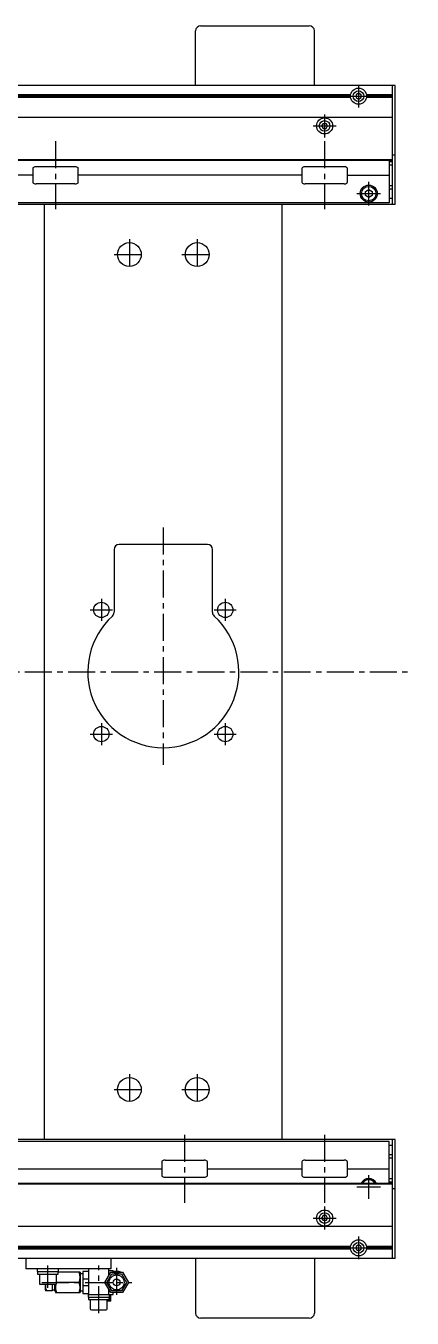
# Model space of a CAD drawing. Extents: x -10 to 3223, y -8 to 1201.
# Drawn here: x 2138 to 2366, y 423 to 1183 of the extents above; entities that cross this region are included whole.
import ezdxf

# ---------------------------------------------------------------- set-up
doc = ezdxf.new("R2010")
doc.units = 0
doc.header["$LTSCALE"] = 0.5
doc.linetypes.add('CENTER', pattern=[50.8, 31.75, -6.35, 6.35, -6.35])
doc.layers.add('MSM_CENTER', color=1, linetype='CENTER')
doc.layers.add('MSM_CONTINUOUS', color=7, linetype='CONTINUOUS')

msp = doc.modelspace()

# ---------------------------------------------------------------- linework, layer by layer
at = {"layer": 'MSM_CENTER'}
for p, q in [((2334.25, 1148.8), (2334.25, 1135.3)), ((2327.5, 1142.05), (2341, 1142.05)), ((2314.25, 1131.3), (2314.25, 1117.8)), ((2307.5, 1124.55), (2321, 1124.55)), ((2155.75, 1115.5), (2155.75, 1075.5)), ((2314.25, 1115.5), (2314.25, 1075.5)), ((2340.25, 1077.75), (2340.25, 1091.75)), ((2333.25, 1084.75), (2347.25, 1084.75)), ((2199.25, 1057.9), (2199.25, 1039.9)), ((2239.25, 1057.9), (2239.25, 1039.9)), ((2190.25, 1048.9), (2208.25, 1048.9)), ((2230.25, 1048.9), (2248.25, 1048.9)), ((2219.25, 888.4), (2219.25, 748.9)), ((2182.75, 846.4), (2182.75, 833.4)), ((2255.75, 846.4), (2255.75, 833.4)), ((2176.25, 839.9), (2189.25, 839.9)), ((2249.25, 839.9), (2262.25, 839.9)), ((359.75, 803.4), (2365.85, 803.4)), ((2182.75, 773.4), (2182.75, 760.4)), ((2255.75, 773.4), (2255.75, 760.4)), ((2176.25, 766.9), (2189.25, 766.9)), ((2249.25, 766.9), (2262.25, 766.9)), ((2199.25, 566.9), (2199.25, 548.9)), ((2239.25, 566.9), (2239.25, 548.9)), ((2190.25, 557.9), (2208.25, 557.9)), ((2230.25, 557.9), (2248.25, 557.9)), ((2231.75, 531.3), (2231.75, 491.3)), ((2314.25, 531.3), (2314.25, 491.3)), ((2340.25, 493.55), (2340.25, 507.55)), ((2333.25, 500.55), (2347.25, 500.55)), ((2314.25, 489), (2314.25, 475.5)), ((2307.5, 482.25), (2321, 482.25)), ((2334.25, 471.5), (2334.25, 458)), ((2327.5, 464.75), (2341, 464.75)), ((2151.25, 441.3), (2151.25, 454.4)), ((2181.25, 426.3), (2181.25, 454.4)), ((2191.75, 452.9), (2191.75, 435.9)), ((2147.75, 444.4), (2200.68, 444.4))]:
    msp.add_line(p, q, dxfattribs=at)
at = {"layer": 'MSM_CONTINUOUS'}
for p, q in [((2238.25, 1148.4), (2238.25, 1180.4)), ((2241.25, 1183.4), (2305.25, 1183.4)), ((2308.25, 1148.4), (2308.25, 1180.4)), ((2355.85, 1148.4), (370.65, 1148.4)), ((2354.25, 1148.35), (372.25, 1148.35)), ((2354.25, 1078.4), (2354.25, 1148.4)), ((2355.85, 1078.4), (2355.85, 1148.4)), ((2329.58, 1142.92), (396.92, 1142.92)), ((2329.58, 1141.18), (396.92, 1141.18)), ((2329.5, 1142.05), (397, 1142.05)), ((2334.25, 1143.78), (2332.75, 1142.92)), ((2332.75, 1142.92), (2332.75, 1141.18)), ((2332.75, 1141.18), (2334.25, 1140.32)), ((2335.75, 1142.92), (2334.25, 1143.78)), ((2334.25, 1140.32), (2335.75, 1141.18)), ((2335.75, 1141.18), (2335.75, 1142.92)), ((2354.25, 1142.92), (2338.92, 1142.92)), ((2354.25, 1141.18), (2338.92, 1141.18)), ((2354.25, 1142.05), (2339, 1142.05)), ((2354.25, 1129.55), (372.25, 1129.55)), ((2313.38, 1126.05), (2312.52, 1124.55)), ((2313.38, 1126.05), (2315.12, 1126.05)), ((2315.98, 1124.55), (2315.12, 1126.05)), ((2312.52, 1124.55), (2313.38, 1123.05)), ((2313.38, 1123.05), (2315.12, 1123.05)), ((2315.12, 1123.05), (2315.98, 1124.55)), ((2354.25, 1104.15), (372.25, 1104.15)), ((2354.25, 1104.55), (422.25, 1104.55)), ((2352.25, 1104.15), (2352.25, 1079.4)), ((2354.25, 1103.4), (2352.25, 1103.4)), ((2355.85, 1107.4), (2354.25, 1107.4)), ((2142.31, 1095.5), (2010.69, 1095.5)), ((2142.31, 1099.5), (2142.31, 1091.5)), ((2167.22, 1100.5), (2144.28, 1100.5)), ((2169.19, 1091.5), (2169.19, 1099.5)), ((2300.81, 1095.5), (2169.19, 1095.5)), ((2300.81, 1099.5), (2300.81, 1091.5)), ((2325.72, 1100.5), (2302.78, 1100.5)), ((2327.69, 1091.5), (2327.69, 1099.5)), ((2327.69, 1095.5), (2352.25, 1095.5)), ((2354.25, 1101.4), (2352.25, 1101.4)), ((2167.22, 1090.5), (2144.28, 1090.5)), ((2325.72, 1090.5), (2302.78, 1090.5)), ((2338.25, 1085.9), (2340.25, 1087.06)), ((2340.25, 1087.06), (2342.25, 1085.9)), ((2354.25, 1089.4), (2352.25, 1089.4)), ((2354.25, 1087.4), (2352.25, 1087.4)), ((2352.25, 1079.4), (450.25, 1079.4)), ((2338.25, 1083.6), (2338.25, 1085.9)), ((2340.25, 1082.44), (2338.25, 1083.6)), ((2342.25, 1083.6), (2340.25, 1082.44)), ((2342.25, 1085.9), (2342.25, 1083.6)), ((2354.25, 1081.9), (2352.25, 1081.9)), ((2355.85, 1078.4), (450.25, 1078.4)), ((2149.25, 528.4), (2149.25, 1078.4)), ((2289.25, 528.4), (2289.25, 1078.4)), ((2190.25, 875.4), (2190.25, 838.5)), ((2245.25, 878.4), (2193.25, 878.4)), ((2248.25, 838.5), (2248.25, 875.4)), ((2355.85, 528.4), (450.25, 528.4)), ((450.25, 527.4), (2352.25, 527.4)), ((2352.25, 502.65), (2352.25, 527.4)), ((2354.25, 524.9), (2352.25, 524.9)), ((2354.25, 458.4), (2354.25, 528.4)), ((2355.85, 458.4), (2355.85, 528.4)), ((2354.25, 519.4), (2352.25, 519.4)), ((2354.25, 517.4), (2352.25, 517.4)), ((2086.69, 511.3), (2218.31, 511.3)), ((2218.31, 515.3), (2218.31, 507.3)), ((2220.28, 516.3), (2243.22, 516.3)), ((2245.19, 507.3), (2245.19, 515.3)), ((2245.19, 511.3), (2300.81, 511.3)), ((2300.81, 515.3), (2300.81, 507.3)), ((2302.78, 516.3), (2325.72, 516.3)), ((2327.69, 507.3), (2327.69, 515.3)), ((2327.69, 511.3), (2352.25, 511.3)), ((2354.25, 502.65), (372.25, 502.65)), ((2354.25, 502.25), (422.25, 502.25)), ((2220.28, 506.3), (2243.22, 506.3)), ((2302.78, 506.3), (2325.72, 506.3)), ((2339.89, 502.65), (2340.25, 502.86)), ((2340.25, 502.86), (2340.61, 502.65)), ((2354.25, 505.4), (2352.25, 505.4)), ((2354.25, 503.4), (2352.25, 503.4)), ((2355.85, 499.4), (2354.25, 499.4)), ((2313.38, 483.75), (2312.52, 482.25)), ((2312.52, 482.25), (2313.38, 480.75)), ((2315.12, 483.75), (2313.38, 483.75)), ((2315.12, 480.75), (2313.38, 480.75)), ((2315.98, 482.25), (2315.12, 483.75)), ((2315.12, 480.75), (2315.98, 482.25)), ((2354.25, 477.25), (372.25, 477.25)), ((2329.58, 465.62), (396.92, 465.62)), ((2329.58, 463.88), (396.92, 463.88)), ((2329.5, 464.75), (397, 464.75)), ((2334.25, 466.48), (2332.75, 465.62)), ((2332.75, 465.62), (2332.75, 463.88)), ((2332.75, 463.88), (2334.25, 463.02)), ((2335.75, 465.62), (2334.25, 466.48)), ((2334.25, 463.02), (2335.75, 463.88)), ((2335.75, 463.88), (2335.75, 465.62)), ((2354.25, 465.62), (2338.92, 465.62)), ((2354.25, 463.88), (2338.92, 463.88)), ((2354.25, 464.75), (2339, 464.75)), ((2355.85, 458.4), (370.65, 458.4)), ((2354.25, 458.45), (372.25, 458.45)), ((2138.25, 458.4), (2138.25, 452.4)), ((2188.25, 458.4), (2188.25, 452.4)), ((2238.25, 458.4), (2238.25, 426.4)), ((2308.25, 458.4), (2308.25, 426.4)), ((2188.25, 452.4), (2138.25, 452.4)), ((2145, 452.4), (2145, 450.8)), ((2145, 450.8), (2157.5, 450.8)), ((2145.15, 450.8), (2145.15, 449.3)), ((2145.15, 449.3), (2157.35, 449.3)), ((2146.25, 449.3), (2146.25, 443.8)), ((2156.25, 443.8), (2156.25, 449.3)), ((2157.35, 449.3), (2157.35, 450.8)), ((2170.25, 450.4), (2157.35, 450.4)), ((2157.5, 450.8), (2157.5, 452.4)), ((2170.25, 450.4), (2170.25, 438.4)), ((2171.75, 449.4), (2170.25, 449.4)), ((2175.25, 450.9), (2171.75, 450.9)), ((2171.75, 450.9), (2171.75, 437.9)), ((2175.25, 452.4), (2175.25, 437.4)), ((2184.82, 444.4), (2188.29, 450.4)), ((2185.98, 444.4), (2188.86, 449.4)), ((2187.25, 448.61), (2187.25, 452.4)), ((2187.25, 451.4), (2189.75, 451.4)), ((2188.29, 450.4), (2195.21, 450.4)), ((2188.86, 449.4), (2194.64, 449.4)), ((2189.75, 450.58), (2189.75, 451.4)), ((2194.64, 449.4), (2197.52, 444.4)), ((2195.21, 450.4), (2198.68, 444.4)), ((2146.75, 443.3), (2155.75, 443.3)), ((2149.75, 443.3), (2149.75, 440)), ((2153.75, 443.3), (2153.75, 439.4)), ((2155.25, 443.3), (2155.25, 439.4)), ((2155.75, 443.3), (2155.75, 438.4)), ((2169.71, 444.4), (2156.29, 444.4)), ((2175.25, 446.4), (2171.75, 446.4)), ((2175.25, 442.4), (2171.75, 442.4)), ((2188.29, 438.4), (2184.82, 444.4)), ((2188.86, 439.4), (2185.98, 444.4)), ((2197.52, 444.4), (2194.64, 439.4)), ((2198.68, 444.4), (2195.21, 438.4)), ((2153.75, 439.4), (2149.87, 439.4)), ((2153.75, 440.15), (2155.25, 440.15)), ((2155.25, 439.4), (2155.75, 439.4)), ((2155.75, 438.4), (2170.25, 438.4)), ((2170.25, 439.4), (2171.75, 439.4)), ((2171.75, 437.9), (2175.25, 437.9)), ((2175, 437.4), (2189.75, 437.4)), ((2175, 437.4), (2175, 435.8)), ((2175, 435.8), (2187.5, 435.8)), ((2175.15, 435.8), (2175.15, 434.3)), ((2175.15, 434.3), (2187.35, 434.3)), ((2176.25, 434.3), (2176.25, 428.9)), ((2186.25, 428.9), (2186.25, 434.3)), ((2188.25, 433.4), (2186.25, 433.4)), ((2187.25, 437.4), (2187.25, 440.19)), ((2187.35, 434.3), (2187.35, 435.8)), ((2187.5, 435.8), (2187.5, 437.4)), ((2187.5, 436.4), (2187.75, 436.4)), ((2187.75, 433.4), (2187.75, 436.4)), ((2188.25, 433.4), (2188.25, 437.4)), ((2195.21, 438.4), (2188.29, 438.4)), ((2194.64, 439.4), (2188.86, 439.4)), ((2189.75, 437.4), (2189.75, 438.4)), ((2176.85, 428.3), (2185.65, 428.3)), ((2305.25, 423.4), (2241.25, 423.4))]:
    msp.add_line(p, q, dxfattribs=at)
for centre, radius in [((2334.25, 1142.05), 4.75), ((2334.25, 1142.05), 3.13), ((2314.25, 1124.55), 4.75), ((2314.25, 1124.55), 3.13), ((2340.25, 1084.75), 5), ((2340.25, 1084.75), 4.25), ((2199.25, 1048.9), 7), ((2239.25, 1048.9), 7), ((2182.75, 839.9), 4.5), ((2255.75, 839.9), 4.5), ((2182.75, 766.9), 4.5), ((2255.75, 766.9), 4.5), ((2199.25, 557.9), 7), ((2239.25, 557.9), 7), ((2314.25, 482.25), 4.75), ((2314.25, 482.25), 3.13), ((2334.25, 464.75), 4.75), ((2334.25, 464.75), 3.13), ((2191.75, 444.4), 4.4), ((2191.75, 444.4), 2)]:
    msp.add_circle(centre, radius, dxfattribs=at)
for centre, radius, start, end in [((2241.25, 1180.4), 3, 90, 180), ((2305.25, 1180.4), 3, 0, 90), ((2143.18, 1099.38), 0.882, 115.53281, 172.10275), ((2144.26, 1097.09), 3.41, 89.66873, 115.24537), ((2167.24, 1097.09), 3.41, 64.75463, 90.33127), ((2168.32, 1099.38), 0.882, 7.89725, 64.46719), ((2301.68, 1099.38), 0.882, 115.53281, 172.10275), ((2302.76, 1097.09), 3.41, 89.66873, 115.24537), ((2325.74, 1097.09), 3.41, 64.75463, 90.33127), ((2326.82, 1099.38), 0.882, 7.89725, 64.46719), ((2143.18, 1091.62), 0.882, 187.89725, 244.46719), ((2144.26, 1093.91), 3.41, 244.75463, 270.33127), ((2167.24, 1093.91), 3.41, 269.66873, 295.24537), ((2168.32, 1091.62), 0.882, 295.53281, 352.10275), ((2301.68, 1091.62), 0.882, 187.89725, 244.46719), ((2302.76, 1093.91), 3.41, 244.75463, 270.33127), ((2325.74, 1093.91), 3.41, 269.66873, 295.24537), ((2326.82, 1091.62), 0.882, 295.53281, 352.10275), ((2193.25, 875.4), 3, 90, 180), ((2245.25, 875.4), 3, 0, 90), ((2219.25, 803.4), 44.5, 132.35205, 47.64795), ((2187.25, 838.5), 3, 312.35205, 360), ((2251.25, 838.5), 3, 180, 227.64795), ((2219.18, 515.18), 0.882, 115.53281, 172.10275), ((2220.26, 512.89), 3.41, 89.66873, 115.24537), ((2243.24, 512.89), 3.41, 64.75463, 90.33127), ((2244.32, 515.18), 0.882, 7.89725, 64.46719), ((2301.68, 515.18), 0.882, 115.53281, 172.10275), ((2302.76, 512.89), 3.41, 89.66873, 115.24537), ((2325.74, 512.89), 3.41, 64.75463, 90.33127), ((2326.82, 515.18), 0.882, 7.89725, 64.46719), ((2219.18, 507.42), 0.882, 187.89725, 244.46719), ((2220.26, 509.71), 3.41, 244.75463, 270.33127), ((2243.24, 509.71), 3.41, 269.66873, 295.24537), ((2244.32, 507.42), 0.882, 295.53281, 352.10275), ((2301.68, 507.42), 0.882, 187.89725, 244.46719), ((2302.76, 509.71), 3.41, 244.75463, 270.33127), ((2325.74, 509.71), 3.41, 269.66873, 295.24537), ((2326.82, 507.42), 0.882, 295.53281, 352.10275), ((2340.25, 500.55), 5, 24.83459, 155.16541), ((2340.25, 500.55), 4.25, 29.61158, 150.38842), ((2161.58, 447.4), 8.67, 339.74384, 20.25616), ((2191.75, 444.4), 6.5, 67.38014, 112.61986), ((2191.75, 444.4), 5.2, 74.05763, 105.94237), ((2146.75, 443.8), 0.5, 180, 270), ((2154.77, 441.9), 4.91, 163.42229, 210.63), ((2155.75, 443.8), 0.5, 270, 0), ((2164.42, 441.4), 8.67, 166.97843, 200.25616), ((2164.42, 447.4), 8.67, 199.55904, 200.25616), ((2164.42, 441.4), 8.67, 159.74384, 160.44096), ((2161.58, 441.4), 8.67, 339.74384, 20.25616), ((2151.35, 440.01), 1.6, 180.43562, 202.49501), ((2176.85, 428.9), 0.6, 180, 270), ((2185.65, 428.9), 0.6, 270, 360), ((2241.25, 426.4), 3, 180, 270), ((2305.25, 426.4), 3, 270, 0)]:
    msp.add_arc(centre, radius, start, end, dxfattribs=at)

doc.saveas('drawing.dxf')
